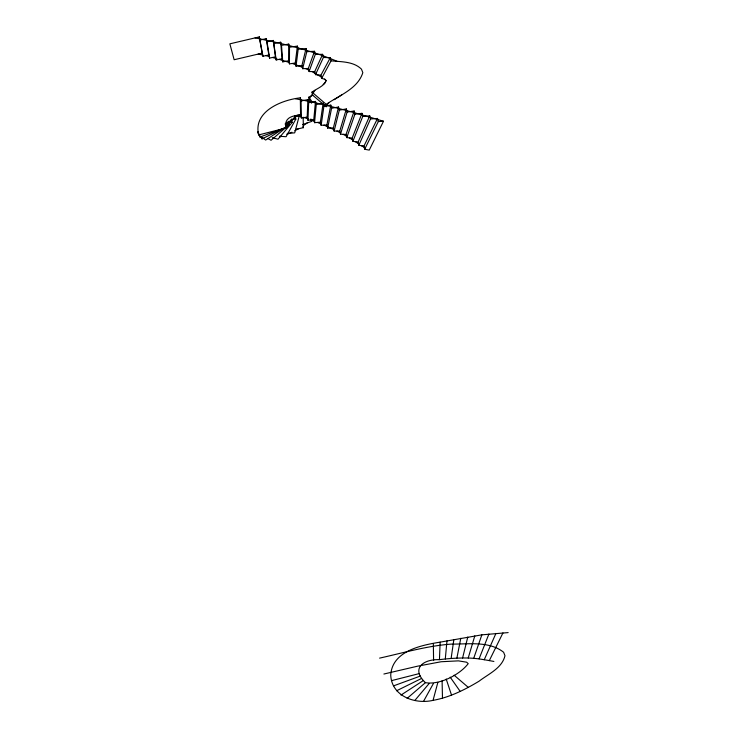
<?xml version="1.0" encoding="UTF-8"?>
<svg xmlns="http://www.w3.org/2000/svg" width="738" height="738" viewBox="0 0 738 738"><rect width="100%" height="100%" fill="white"/><g stroke="black" fill="none" stroke-linecap="round" stroke-linejoin="round"><path stroke-width="1.11" d="M288.669 60.747L288.752 44.095L281.492 45.35L282.774 61.863L288.669 60.747L289.425 63.865L295.255 63.044L297.414 46.116L289.508 47.214L289.425 63.865M307.192 117.121L307.884 99.612L301.086 100.958L301.325 117.96L307.192 117.121L307.949 120.239L313.798 119.565L315.486 101.41L308.65 102.73L307.949 120.239M383.889 674.025L417.809 666.128L441.204 661.737L458.409 660.861L466.619 662.198L468.206 663.646C459.866 674.652 439.617 685.224 425.42 682.65C410.743 668.868 422.782 659.071 439.451 659.652L440.143 642.143L481.859 634.846L508.15 632.595M316.251 104.528L323.124 103.246L320.375 122.185L314.554 122.683L316.251 104.528L315.486 101.41M439.451 659.652L445.291 658.988L446.979 640.824M298.18 49.234L306.039 48.542L301.907 65.581L296.021 66.171L298.18 49.234L297.414 46.116M323.89 106.364L330.818 105.11L326.897 124.971L321.141 125.303L323.89 106.364L323.124 103.246M445.291 658.988L451.112 658.48L453.861 639.542M285.8 123.689C286.307 116.475 294.923 115.571 300.569 114.842L300.32 97.84C281.612 99.925 252.894 111.447 258.678 134.934L286.455 127.886L285.8 123.689L288.595 121.401L292.202 122.397L278.023 139.205L272.239 137.665M331.574 108.228L338.558 107.01L333.373 127.932L327.663 128.089L331.574 108.228L330.818 105.11M451.112 658.48L456.877 658.148L460.789 638.287M306.805 51.66L314.545 51.291L308.327 68.431L302.663 68.699L306.805 51.66L306.039 48.542M339.314 110.128L346.353 108.938L339.766 131.06L334.13 131.05L339.314 110.128L338.558 107.01M456.877 658.148L462.588 657.992L467.772 637.069M297.552 116.281L297.792 115.386M440.143 642.143C420.909 645.233 392.21 651.119 390.734 674.993C391.454 696.072 415.005 704.615 433.049 700.353L437.855 682.41M295.495 98.791C325.301 104.196 354.517 112.527 383.492 121.244L369.24 150.1L364.673 149.261L363.908 146.142L358.834 145.266L358.068 142.148L352.893 141.299L352.137 138.181L346.777 137.609L346.021 134.491L340.522 134.178L347.109 112.056L346.353 108.938M462.588 657.992L468.215 658.001L474.802 635.879M346.021 134.491L354.166 111.023L347.109 112.056M346.777 137.609L354.932 114.141L354.166 111.023M468.215 658.001L473.713 658.314L481.859 634.846M315.31 54.409L322.644 54.335L314.739 71.531L309.093 71.549L315.31 54.409L314.545 51.291M352.137 138.181L361.971 113.329L354.932 114.141M352.893 141.299L362.736 116.447L361.971 113.329M473.713 658.314L479.073 658.886L488.907 634.034M358.068 142.148L369.738 115.857L362.736 116.447M358.834 145.266L370.504 118.984L369.738 115.857M479.073 658.886L484.248 659.726L495.918 633.444M323.401 57.453L330.31 57.712L320.901 75.202L315.504 74.649L323.401 57.453L322.644 54.335M363.908 146.142L377.533 118.458L370.504 118.984M364.673 149.261L378.29 121.576L377.533 118.458M484.248 659.726L489.322 660.602L502.947 632.918M326.251 106.844L312.728 95.23L311.962 92.112C316.574 88.615 324.065 86.447 326.067 80.562L325.089 79.372L321.667 78.329L331.067 60.83L330.31 57.712M293.124 119.528L295.071 116.004L299.508 114.916L294.711 132.858L287.202 133.458M295.071 116.004L295.827 119.122L286.086 136.724L279.462 136.244M423.658 701.1L433.409 683.499M308.106 100.414L314.914 90.35M289.314 121.798L291.445 119.279L295.827 119.122M414.839 700.454L429.018 683.656M325.882 106.115L328.88 102.776M297.294 115.46L286.003 125.82M323.226 84.612L325.264 82.619L326.067 80.562L324.48 79.114M288.595 121.401L289.361 124.519L271.067 140.266L267.995 138.606M407.127 698.397L425.42 682.65M303.383 125.525L307.156 122.978L311.685 121.401L311.307 119.842M285.864 123.338L286.962 122.628L289.361 124.519M284.416 127.895L265.68 140.063L260.662 136.382L262.055 138.864L283.309 128.394M286.621 126.456L287.719 125.746L286.962 122.628M400.983 695.076L423.022 680.759M334.249 99.667L341.86 94.796M311.962 92.112L326.205 104.335C339.065 95.534 357.875 88.763 362.828 72.647L361.472 69.16C353.585 61.365 341.353 61.872 331.067 60.83M433.049 700.353C449.571 697.428 464.82 689.781 479.073 681.192C488.362 674.015 502.071 668.204 504.976 655.741L503.62 652.254C489.183 640.824 468.547 644.246 451.222 644.108C426.887 645.879 403.326 652.881 379.6 658.121M291.944 132.231L286.888 134.427M294.822 130.718L298.669 128.707L303.383 127.665L303.143 117.185M311.574 103.163L309.573 100.313L308.816 97.195L312.728 95.23M285.043 124.039L286.298 123.421L287.719 125.746M285.809 127.157L287.054 126.549L286.298 123.421M396.592 690.759L421.592 678.434M258.973 134.417L260.025 137.01L283.992 128.218M285.329 127.729L286.658 127.24L285.901 124.122L287.054 126.549M393.797 685.786L420.439 676.017M302.626 124.547L307.156 122.978M391.694 680.593L419.47 673.545M259.306 36.9L229.85 43.837L234.14 59.741L262.174 53.145L259.306 36.9L262.94 56.263L268.826 54.963L266.233 38.662L260.062 40.018M279.527 136.917L281.667 136.41M295.837 129.325L298.669 128.707M273.328 40.442L275.431 56.854L269.591 58.09L266.999 41.789L273.328 40.442L276.187 59.972L282.017 58.745L280.726 42.232L274.084 43.56M378.29 121.576L383.492 121.244M255.099 37.887C282.931 43.625 310.763 50.147 337.017 61.282M489.322 660.602L493.888 661.451M258.171 54.086L262.58 54.963M265.883 55.618L269.195 56.54M272.506 57.472L276.907 58.726M296.944 115.414L301.122 116.622M279.102 59.354L289.508 62.536M304.259 117.536L308.041 118.892M292.34 63.459L302.7 67.407M310.873 119.897L314.637 121.346M317.469 122.434L321.205 123.984M324.019 125.137L334.185 129.75M305.495 68.56L309.167 70.267M336.943 131.06L340.559 132.932M311.916 71.54L321.786 77.315M361.371 145.7L365.301 147.904M343.271 134.334L346.805 136.373M349.461 137.895L352.902 140.082M355.485 141.724L358.843 143.993M454.11 675.196L468.344 687.429M308.816 97.195L312.312 102.176M450.198 677.161L460.189 691.405M258.623 133.55L257.913 131.816L258.678 134.934M286.658 127.24L285.698 124.768L286.455 127.886M258.199 132.139L258.715 133.652M310.882 118.993L311.685 121.401M446.195 679.034L451.545 695.131M339.766 131.06L340.522 134.178M320.901 75.202L321.667 78.329M333.373 127.932L334.13 131.05M326.205 104.335L326.583 105.894M314.739 71.531L315.504 74.649M326.897 124.971L327.663 128.089M308.327 68.431L309.093 71.549M320.375 122.185L321.141 125.303M301.907 65.581L302.663 68.699M313.798 119.565L314.554 122.683M307.884 99.612L308.65 102.73M295.255 63.044L296.021 66.171M288.752 44.095L289.508 47.214M300.32 97.84L301.086 100.958M300.569 114.842L301.325 117.96M303.004 126.106L303.383 127.665M280.726 42.232L281.492 45.35M282.017 58.745L282.774 61.863M291.445 119.279L292.202 122.397M275.431 56.854L276.187 59.972M266.233 38.662L266.999 41.789M268.826 54.963L269.591 58.09M262.174 53.145L262.94 56.263M261.676 137.305L262.055 138.864M259.647 135.451L260.025 137.01M442.09 680.814L442.486 698.277M433.335 643.499L433.584 660.492"/></g></svg>
